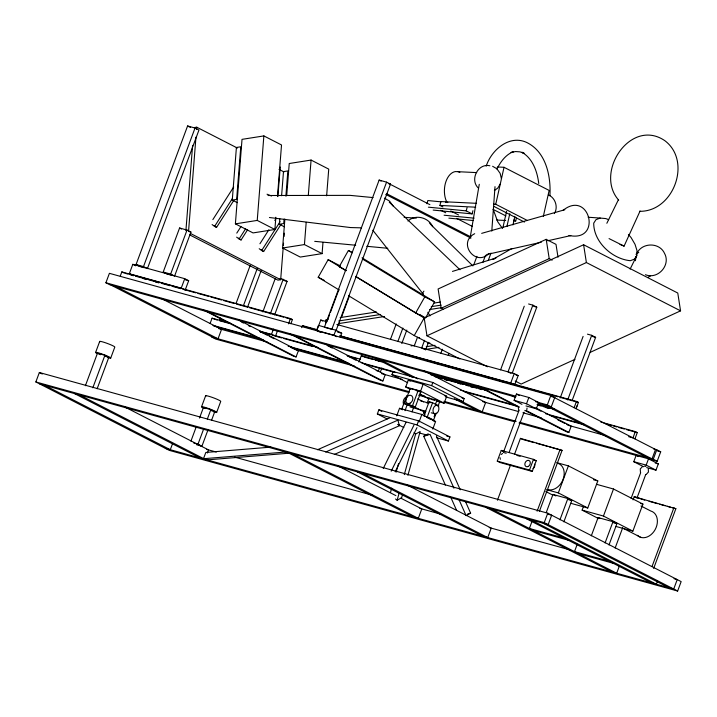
<?xml version="1.0" encoding="UTF-8"?>
<svg xmlns="http://www.w3.org/2000/svg" width="717" height="717" viewBox="0 0 717 717"><rect width="100%" height="100%" fill="white"/><g stroke="black" fill="none" stroke-linecap="round" stroke-linejoin="round"><path stroke-width="1.08" d="M422.788 295.619L422.887 292.697L423.908 291.129M630.118 269.099L636.795 255.619L636.974 250.52L635.029 244.336L631.148 237.668L628.424 234.414M495.008 186.644L491.79 231.089M549.912 195.714C551.086 176.149 545.987 151.798 526.726 142.468C509.357 134.312 491.36 150.086 486.198 166.138M185.909 230.641L192.604 145.354M188.553 231.322L195.947 137.171M196.557 129.418L196.727 127.196L193.993 127.626M232.272 200.088L236.404 147.478L240.778 146.788L236.646 199.407L232.272 200.088L237.246 202.642M275.848 217.242L274.889 229.476L253.047 232.917L235.391 223.865L242.023 139.358L263.865 135.916L281.521 144.968L277.506 196.117M274.889 229.476L257.233 220.415L263.865 135.916M277.882 196.601L280.213 167.007M284.326 226.787L279.361 224.233L279.791 218.757M281.602 195.732L283.493 171.623L287.858 170.933L285.877 196.144M284.075 219.16L283.726 223.552L279.361 224.233M322.973 242.507L322.094 253.621L300.253 257.062L282.597 248.01L284.873 219.106M286.701 195.75L289.238 163.512L311.079 160.061L328.736 169.122L326.638 195.804M189.7 234.898L277.936 280.141L280.67 279.711L283.197 247.589M283.367 245.375L283.538 243.162M284.066 236.511L284.326 233.186M322.094 253.621L304.438 244.569L306.186 222.333M308.283 195.642L311.079 160.061M325.572 323L325.832 319.809L328.027 319.468M526.789 409.703L527.058 408.018M635.405 260.692L636.042 256.722M470.083 237.981L479.27 184.314M442.9 206.935L439.96 205.429L440.821 201.576L476.563 203.323M496.926 169.149L497.419 166.971L504.024 167.294L549.15 190.435L543.298 216.534M527.129 220.37L495.743 204.273L504.024 167.294M502.958 227.45L506.561 211.372M506.901 226.554L509.787 213.702M512.969 224.887L514.887 216.31M513.489 220.863L515.72 220.979L516.374 218.085M427 203.753L427.825 200.545L441.17 201.853M472.933 210.69L472.109 213.899L466.229 210.879L467.054 207.67M390.505 492.427L391.697 488.152M396.169 472.136L398.562 463.594M395.524 498.978L397.128 500.233L399.217 492.758M404.289 474.609L415.627 434.036L420.135 431.535L407.901 475.317M402.533 494.542L401.637 497.741L397.128 500.233M35.85 381.955L39.354 372.517L547.743 513.193L681.15 581.604L677.646 591.032L169.257 450.357L35.85 381.955L544.239 522.621L677.646 591.032M515.631 397.066L109.826 284.774L105.901 282.758L109.405 273.329L550.835 395.47L554.761 397.487L551.248 406.915L538.297 403.33M120.259 276.108L121.818 271.913L290.448 318.572L292.411 319.576L290.851 323.77M95.612 352.405L99.708 341.4M85.386 385.728L97.467 353.239L104.906 355.3L108.832 357.308L97.145 388.748M129.302 273.751L132.806 264.322L184.744 278.689L188.67 280.705L185.165 290.134L181.24 288.126L129.302 273.751L133.219 275.767M136.06 264.528L187.594 125.968L195.033 128.029L198.959 130.037L147.424 268.597L143.499 266.59L136.06 264.528L139.985 266.536L144.234 267.719M92.825 387.78L104.906 355.3M143.499 266.59L195.033 128.029M110.687 358.15L114.783 347.145A8.093 0.816 20.4 0 0 106.636 343.183A8.093 0.816 20.4 0 0 99.941 341.83M163.207 272.039L179.582 228.006L187.02 230.067L190.946 232.084L174.572 276.108L170.646 274.091L163.207 272.039L167.124 274.046L172.439 275.516M170.646 274.091L187.02 230.067M181.24 288.126L184.744 278.689M210.117 323.43L212.062 318.187L230.318 323.242M172.636 443.438L170.296 449.72L44.732 385.334M222.485 321.539L219.545 320.024L220.325 317.936M236.099 303.327L250.152 265.532M201.558 406.727L205.645 395.721M190.937 441.098L196.001 427.475M199.514 418.047L203.413 407.561L210.852 409.622L214.777 411.639L211.658 420.019M243.538 305.379L257.206 268.642M247.464 307.396L261.122 270.659M208.145 429.447L201.916 446.216L197.991 444.199L203.449 429.537M207.338 419.051L210.852 409.622M216.633 412.472L220.719 401.466A8.093 0.816 20.4 0 0 212.573 397.505A8.093 0.816 20.4 0 0 205.887 396.151M203.485 458.719L286.235 451.979L289.301 453.189L206.541 459.938L203.485 458.719L205.824 452.436L270.918 447.13M207.347 453.036L208.522 449.9L124.812 406.969M262.843 311.895L275.319 278.348M270.282 313.956L283.152 279.361L279.962 278.483M274.602 314.915L287.078 281.378L283.152 279.361M274.432 335.906L271.483 334.4L273.437 329.157M275.409 336.416L277.362 331.173M288.503 323.815L290.448 318.572M301.642 327.687L302.422 325.59L317.532 329.775M203.476 310.022L293.612 356.241L296.085 356.932L298.424 350.64L239.003 320.167M320.508 332.437L316.582 330.429L318.456 325.393L335.816 330.196L341.704 333.217L340.208 337.241M317.622 328.413L320.741 320.024L326.118 321.512M324.398 327.275L379.132 180.084L386.58 182.145L390.496 184.152L335.762 331.344M326.943 321.745L329.641 314.485M330.412 312.406L338.899 289.587M386.58 182.145L331.837 329.327L325.464 327.561M336.891 336.739L333.943 335.224L335.816 330.196M338.693 324.774L339.464 322.704M341.391 317.514L349.493 295.736M358.939 362.058L361.278 355.775L383.936 362.04M379.526 367.991L378.361 371.137L376.21 370.546M390.424 339.482L396.214 323.923M380.324 372.141L381.874 367.955M289.283 333.53L380.404 380.261L382.887 380.951L385.226 374.659L324.81 343.676M397.863 341.534L402.882 328.054M401.789 343.551L406.808 330.062M387.153 418.97L377.348 413.942L378.863 409.855L418.549 420.834L449.935 436.931L448.412 441.018L436.617 437.755M407.659 382.69L391.966 374.641L393.131 371.505L395.094 372.508M414.265 345.908L417.473 337.286L419.597 337.868M410.617 389.519L405.714 387.001L408.287 380.091L423.164 384.204L446.709 396.277L444.137 403.196L438.822 401.726M424.554 340.297L421.704 347.969L424.652 349.475M396.725 415.842L399.53 408.296L421.847 414.471L435.586 421.515L432.781 429.062M401.896 408.717L406.781 395.578M404.558 403.554L410.169 388.471L418.101 390.666L420.852 392.074L415.233 407.166L407.301 404.971L404.558 403.554L412.49 405.75L415.233 407.166M425.629 349.977L428.479 342.314M404.997 410.689L407.247 404.621M412.49 405.75L418.101 390.666M412.024 411.89L413.53 407.848M444.137 403.196L420.592 391.123L423.164 384.204M440.821 353.409L442.371 349.233M473.82 264.681L476.922 256.327M448.412 441.018L417.025 424.921L418.549 420.834M432.808 382.484L464.204 398.58L463.03 401.717L431.643 385.621L432.808 382.484L361.099 362.659M419.042 422.017L421.847 414.471M424.132 411.2L423.388 413.216L425.217 414.157M427.126 403.16L428.999 398.123L436.94 400.319L439.682 401.726L438.186 405.75M436.25 405.213L438.858 405.939L432.575 402.721L429.107 401.753L423.846 415.905L427.314 416.864L433.597 420.081L436.223 413.01M448.259 355.471L449.039 353.382M482.81 262.565L485.526 255.261M427.314 416.864L432.575 402.721M488.286 260.405L491.002 253.092M435.443 404.343L436.94 400.319M434.072 416.819L435.192 413.799M500.6 369.793L524.252 306.213M528.599 303.972L532.856 305.146L508.039 371.854L510.988 373.369M512.359 372.822L536.773 307.163L532.856 305.146M519.081 386.006L510.737 383.003L514.241 373.575L336.865 324.487M514.663 385.011L518.167 375.583L514.241 373.575M521.949 404.352L514.098 400.328L516.437 394.045L528.841 397.478L538.646 402.506L536.307 408.789L525.973 405.93M497.266 461.112L501.246 450.419L533.484 459.346L536.226 460.753L532.256 471.436L500.018 462.519L497.266 461.112L529.505 470.029L532.256 471.436M503.737 451.432L519.045 410.276M541.003 411.217L526.502 403.761L528.841 397.478M509.151 452.31L524.064 412.185M497.446 500.206L510.692 464.571M514.591 454.094L520.434 438.374L562.074 450.366L539.471 511.14M551.248 406.915L547.331 404.908L550.835 395.47M529.505 470.029L533.484 459.346M560.237 397.89L583.109 336.398M567.676 399.952L591.704 335.323L587.456 334.149M571.987 400.92L595.63 337.34L591.704 335.323M574.12 407.704L576.459 401.421L340.181 336.04M532.104 521.134L529.379 528.474L564.1 538.073M537.123 511.185L560.111 449.353M576.244 407.856L577.024 405.759M576.083 408.708L578.422 402.425L576.459 401.421M524.799 410.393L566.403 431.724L568.877 432.414L571.216 426.122L535.563 407.839M546.193 512.664L552.977 494.434L567.855 498.548L571.781 500.565L563.867 521.833M544.239 522.621L547.743 513.193M568.384 465.871L597.808 480.955L587.752 507.994L558.328 492.902L568.384 465.871L556.652 462.626M559.941 519.825L567.855 498.548M598.803 518.696L582.123 510.137L583.279 507.018M577.23 544.275L574.496 551.606L609.217 561.214M591.319 535.805L598.095 517.575L612.981 521.689L616.898 523.697L608.993 544.974M613.501 489.003L642.934 504.096L632.878 531.136L603.454 516.043L613.501 489.003L596.445 484.289M600.792 422.044L635.316 431.598L632.977 437.89L628.657 436.689M634.939 438.894L637.279 432.602L635.316 431.598M643.588 466.731L633.774 461.694L636.113 455.412L638.076 456.415M605.067 542.957L612.981 521.689M631.112 498.369L640.684 472.646M615.132 548.075L622.535 528.16M633.057 499.866L634.222 496.729L675.862 508.712L653.653 568.438M655.983 470.155L646.178 465.127L648.509 458.844L658.323 463.872L655.983 470.155L646.68 467.583M636.902 498.225L645.703 474.564M656.772 449.801L660.698 451.809L657.193 461.246L653.268 459.23L656.772 449.801L653.537 448.905M619.407 565.901L616.683 573.241L491.118 508.855M652.076 566.385L673.899 507.708M657.525 581.075L656.36 584.221L530.795 519.834M620.008 244.452L624.086 246.119L640.075 211.031M606.842 223.274L618.502 199.541M383.237 468.488L406.01 422.385M391.204 471.168L413.978 425.064M395.184 471.741L416.971 427.637M339.114 289.973L318.196 277.273L328.144 259.679L340.046 265.774M345.961 270.676L339.284 266.616L348.408 250.493L352.334 252.509M415.672 312.988L424.796 296.865L434.61 301.893L425.486 318.016L415.672 312.988L355.515 276.475M348.623 295.745L414.229 335.565L424.186 317.972L583.602 244.748L677.771 293.038L680.558 310.846L590.19 352.361M497.894 167.258C501.362 160.617 506.39 154.37 513.551 151.574L511.866 152.201M500.511 183.651L497.759 188.096L494.372 190.525M554.34 213.594C558.409 207.347 555.397 197.74 548.415 194.952M636.364 254.741C640.523 242.427 659.237 241.647 664.507 253.334C671.085 265.147 657.767 279.818 645.434 274.71M212.85 219.608L233.679 187.012M212.115 224.564L214.589 226.393L232.442 198.457M214.589 226.393L216.552 227.406L233.814 200.393M236.771 233.115L240.939 226.599M236.637 237.139L239.111 238.967L245.653 228.723M239.111 238.967L241.073 239.98L247.616 229.727M259.93 243.753L268.857 229.79M274.817 220.469L276 218.604M259.195 248.709L261.669 250.538L280.123 221.67M261.669 250.538L263.632 251.542L280.894 224.538M636.795 255.619L634.5 259.124L630.333 260.701C612.175 259.034 593.586 241.916 593.712 223.148L596.006 219.644L600.174 218.067L605.829 218.577L608.643 219.671M407.955 221.024C415.448 213.971 428.739 217.484 432.665 226.715M474.699 233.688C457.034 242.516 475.443 267.28 488.94 253.585M563.006 210.395C589.535 188.965 602.737 242.579 568.922 235.472M501.156 454.497L502.536 453.511M642.531 466.525L640.254 468.963L640.469 472.467M646.151 474.511L648.428 472.073L648.302 468.73M636.033 254.248L638.757 252.348M647.693 277.524L650.57 275.812M511.786 248.566L492.758 259.402L495.402 258.398M445.374 485.059L423.738 436.277L428.246 433.785M465.665 501.972L470.621 513.157L466.113 515.648L458.898 499.391M558.023 257.233L556.007 244.372L546.193 239.335L438.114 288.978L441.134 308.274L443.097 309.287M441.134 308.274L549.213 258.631L552.162 260.146M355.722 276.412L424.186 317.972L426.974 335.78L586.389 262.556L680.558 310.846M574.962 359.351L521.142 384.07L515.191 381.023M317.55 449.738L389.752 417.868M325.706 452.015L397.908 420.135L399.414 425.719L334.328 454.453M452.472 271.402L495.931 258.048M423.738 436.277L430.057 434.35L453.942 488.214M467.466 514.116L470.621 513.157M481.672 233.357L564.835 209.731M486.682 254.535L541.299 242.229M547.86 240.751L570.804 235.588M511.024 152.506L515.487 151.547L519.95 151.852L524.279 153.402L521.868 152.228C532.848 158.52 537.284 171.623 538.763 183.516M235.391 223.865L257.233 220.415M282.597 248.01L304.438 244.569M340.136 317.595L376.461 311.976M433.704 303.121L440.31 302.099M338.782 320.956L380.61 314.485M431.249 306.652L441.152 305.119M338.299 323.645L384.536 316.493M429.662 309.52L441.771 307.647M411.101 345.899L414.408 345.388M427.619 343.344L429.815 343.004M426.257 346.705L435.067 345.343M425.781 349.403L438.983 347.36M268.006 195.508L350.075 195.365L373.1 197.587M503.352 452.454L506.157 453.234M361.493 227.845L350.541 227.558L269.431 217.52M476.68 172.609L455.42 171.569A18.543 11.472 -87.2 0 0 445.382 183.355A18.543 11.472 -87.2 0 0 447.067 202.579M493.538 204.166L495.743 204.273M439.96 205.429L475.703 207.186M496.738 220.047L505.673 220.486M404.119 217.341L416.29 218.138M588.146 217.233L600.174 218.067M314.718 241.351L355.686 245.241M366.763 246.29L387.798 248.288M445.624 202.284L447.847 202.499M428.399 207.177L466.229 210.879M433.176 210.081L472.109 213.899M444.092 215.225L474.134 218.165M448.869 218.129L473.345 220.531M639.582 211.3C673.469 211.936 692.264 161.352 664.838 140.684C630.754 117.373 594.017 172.474 618.69 200.133M489.872 165.761C477.889 162.956 469.51 179.886 478.382 188.105M267.038 194.208L271.546 196.001M644.368 466.149L645.865 466.426M388.372 183.57L390.496 184.152M533.591 306.276L536.773 307.163M592.448 336.461L595.63 337.34M188.813 231.492L190.946 232.084M283.887 280.49L287.078 281.378M185.488 279.827L188.67 280.705M516.016 374.991L518.167 375.583M124.848 273.213L128.074 274.109M130.225 274.701L133.443 275.597M135.594 276.188L146.331 279.164M148.482 279.755L159.219 282.722M161.37 283.323L169.965 285.698M172.116 286.289L180.702 288.673M185.004 289.856L195.741 292.832M197.892 293.423L208.629 296.399M210.78 296.99L221.517 299.966M223.668 300.557L234.405 303.533M236.556 304.125L247.302 307.1M249.444 307.692L283.815 317.201M285.966 317.801L292.411 319.576M337.617 332.088L341.704 333.217M142.764 278.402L145.945 279.28M155.481 281.924L158.663 282.803M339.804 335.708L510.737 383.003M305.469 326.898L311.94 328.691M314.1 329.282L317.335 330.178M342.143 337.044L345.388 337.94M347.539 338.541L350.774 339.437M352.934 340.037L358.33 341.525M360.49 342.126L371.281 345.11M373.432 345.702L384.222 348.686M386.382 349.287L397.173 352.271M399.324 352.872L410.115 355.856M412.275 356.448L423.066 359.441M425.217 360.033L433.848 362.426M438.168 363.618L446.799 366.002M451.11 367.203L459.74 369.587M464.06 370.779L467.296 371.675M469.456 372.275L480.238 375.26M482.398 375.86L493.188 378.845M495.348 379.436L506.13 382.421M508.29 383.021L511.526 383.918M521.241 386.606L532.023 389.591M534.183 390.182L544.974 393.167M547.134 393.767L557.916 396.752M560.076 397.352L570.866 400.337M573.026 400.928L578.422 402.425M346.956 338.612L350.183 339.5M359.853 342.179L363.08 343.076M372.759 345.746L375.986 346.643M385.656 349.322L388.883 350.21M435.111 362.999L438.338 363.895M448.008 366.575L451.235 367.462M460.906 370.142L464.132 371.03M473.812 373.709L477.038 374.606M486.709 377.276L489.935 378.173M499.606 380.852L502.832 381.74M316.582 330.429L333.943 335.224M551.516 396.591L554.761 397.487M105.901 282.758L516.025 396.241M535.456 401.619L547.331 404.908M382.537 361.422L376.093 359.638L379.033 361.153M430.917 374.812L487.892 390.577M537.338 404.263L553.47 408.717M434.645 376.075L487.506 390.702M537.141 404.433L554.402 409.21M364.326 357.075L372.957 359.468M375.108 360.059L381.587 361.852M434.448 376.479L443.079 378.872M445.239 379.463L456.021 382.457M458.181 383.048L463.576 384.545M465.736 385.137L468.972 386.033M471.132 386.633L476.527 388.121M478.678 388.722L481.923 389.618M538.019 405.141L541.254 406.037M543.414 406.638L549.885 408.421M605.99 423.944L611.386 425.441M613.537 426.041L616.772 426.938M618.932 427.529L624.328 429.026M626.488 429.617L637.279 432.602M444.513 379.499L447.74 380.395M457.41 383.066L460.637 383.962M470.316 386.642L473.543 387.53M545.565 407.462L548.792 408.349M514.098 400.328L526.502 403.761M219.545 320.024L229.082 322.668M259.823 331.173L271.483 334.4M260.396 331.568L318.402 347.611M347.395 355.641L360.293 359.208M217.242 320.087L212.062 318.187M219.393 320.678L227.988 323.062M260.208 331.971L268.803 334.355M275.247 336.139L281.691 337.922M283.842 338.514L312.845 346.535M348.283 356.349L356.878 358.724M460.359 390.12L516.455 405.643M545.583 413.709L584.427 424.455M364.137 363.967L393.274 372.024M464.473 391.724L518.418 406.656M550.781 415.609L584.23 424.858M391.966 374.641L431.643 385.621M212.949 325.366L260.208 338.442M288.135 346.177L346.132 362.219M213.836 326.074L263.238 339.75M291.165 347.476L349.17 363.528M218.577 328.547L267.154 341.991M295.951 349.959L354.574 366.181M381.561 373.647L402.067 379.32M482.684 401.628L518.624 411.576M522.944 412.768L541.29 417.841M568.276 425.306L606.053 435.766M657.462 450.912L660.698 451.809M462.053 397.98L464.204 398.58M444.585 395.685L446.709 396.277M445.875 396.976L463.03 401.717M405.714 387.001L420.592 391.123M416.882 390.971L420.852 392.074M409.353 391.733L211.838 337.089L215.763 339.096L408.959 392.558M420.144 394.726L424.464 395.918M443.886 401.296L516.204 421.3M519.44 422.196L653.268 459.23M418.674 395.246L428.381 397.926M444.576 402.407L514.725 421.82M519.045 423.012L657.193 461.246M431.751 399.53L434.726 400.355M436.707 400.911L439.682 401.726M655.221 463.012L658.323 463.872M420.458 400.803L428.963 403.151M435.336 404.917L437.469 405.508A4.383 2.832 -74.5 0 1 437.397 412.768A4.383 2.832 -74.5 0 1 432.978 410.5A4.383 2.832 -74.5 0 1 437.469 405.508M633.774 461.694L646.178 465.127M409.981 406.915L425.925 411.325M431.24 412.795L434.421 413.682M523.473 439.682L534.192 442.649M536.334 443.24L547.062 446.207M549.204 446.799L562.074 450.366M430.989 419.364L433.597 420.081M433.462 420.924L435.586 421.515M377.348 413.942L417.025 424.921M446.718 436.044L449.935 436.931M516.885 455.403L520.112 456.29M534.075 460.162L536.226 460.753M593.542 479.781L597.808 480.955M419.463 433.005L426.965 435.085M644.762 500.108L634.222 496.729M649.055 501.291L657.632 503.666M659.774 504.257L665.143 505.745M667.285 506.336L670.503 507.224M672.645 507.824L675.862 508.712M640.801 503.504L642.934 504.096M105.641 356.43L108.832 357.308M546.596 489.657L558.328 492.902M568.59 499.677L571.781 500.565M570.696 503.271L587.752 507.994M582.123 510.137L603.454 516.043M211.587 410.751L214.777 411.639M613.716 522.818L616.898 523.697M615.813 526.412L632.878 531.136M547.698 514.107L551.669 515.2L548.155 524.638L39.776 383.962M533.305 530.481L568.016 540.089M193.733 443.025L197.991 444.199M196.601 444.746L201.916 446.216M206.541 449.344L216.337 452.06M234.683 457.132L372.84 495.366M419.812 508.362L440.847 514.179M489.245 527.578L570.365 550.02M673.989 578.691L677.224 579.587L673.72 589.024L165.331 448.349M578.422 553.623L613.143 563.23M609.056 238.6L624.086 246.119M494.031 206.46L524.441 222.055M493.162 209.409L505.915 215.942M513.757 219.967L515.72 220.979M450.751 210.959L458.593 214.983M389.259 183.812L429.868 204.641M440.767 210.224L445.714 212.761M456.612 218.353L472.458 226.473M379.132 180.084L381.094 181.087M386.741 193.751L470.935 236.924M385.746 194.415L470.926 238.089M196.727 127.196L237.381 148.043M279.021 169.4L283.977 171.937M187.594 125.968L190.534 127.474M339.284 266.616L341.247 267.629M553.515 397.146L655.535 449.46L652.031 458.889L550.011 406.575M318.196 277.273L324.138 280.32M426.974 335.78L487.443 366.79M414.229 335.565L459.83 358.948M545.054 405.204L647.066 457.518M516.437 394.045L519.377 395.551M511.795 395.65L514.761 397.173M557.844 419.848L564.781 423.406M566.762 424.419L568.742 425.441M179.582 228.006L181.544 229.019M190.444 233.446L280.67 279.711M478.75 386.194L519.359 407.014M526.287 410.572L568.877 432.414M477.262 386.015L518.857 407.346M424.249 370.958L485.66 402.452L482.156 411.881L459.373 400.203M320.741 320.024L322.704 321.037M380.135 359.567L417.778 378.872M375.179 358.195L412.813 377.5M454.417 398.831L477.19 410.509M302.422 325.59L304.384 326.602M361.278 355.775L363.241 356.779M408.287 380.091L410.249 381.094M520.434 438.374L522.397 439.387M640.98 505.987L650.794 511.015A14.161 10.71 -62.9 0 1 655.141 529.621A14.161 10.71 -62.9 0 1 637.359 535.312M327.275 345.531L332.231 348.068M347.091 355.686L355.999 360.257M428.999 398.123L430.827 399.064M419.445 394.045L429.259 399.073M429.107 401.753L430.899 402.676M293.746 335.233L382.887 380.951M417.679 398.876L423.568 401.887M501.246 450.419L503.074 451.36M407.776 403.528L409.739 404.531M412.678 406.037L425.432 412.58M132.806 264.322L135.746 265.828M241.468 322.023L243.448 323.035M248.405 325.581L250.385 326.593M260.289 331.675L267.226 335.224M269.207 336.246L274.154 338.782M290.994 347.413L294.956 349.448M426.534 417.285L430.119 419.122M399.53 408.296L402.479 409.801M205.958 310.712L296.085 356.932M622.329 527.864L640.971 537.427M121.818 271.913L123.772 272.917M552.977 494.434L555.917 495.94M598.095 517.575L600.057 518.579M545.825 491.53L552.69 495.053M378.863 409.855L381.811 411.361M161.128 298.389L221.553 329.372L218.04 338.8L116.029 286.486M397.944 424.509L403.832 427.52M111.063 285.115L213.083 337.429M543.199 523.267L668.755 587.644M525.839 518.463L651.403 582.84M486.162 507.484L611.718 571.861M407.525 485.203L491.235 528.124L487.721 537.553L362.166 473.166M357.2 471.795L482.765 536.182M337.089 465.476L395.883 495.626M400.866 498.181L421.793 508.909L418.289 518.337L292.724 453.96M97.467 353.239L100.407 354.745M203.413 407.561L205.376 408.573M287.768 452.579L413.324 516.966M39.354 372.517L42.303 374.032M79.453 394.942L205.017 459.328M74.496 393.57L200.052 457.957M492.624 166.281L496.056 168.289M384.411 198.116L389.573 201.136L393.095 205.994M362.04 257.842L434.61 301.893M348.408 250.493L352.226 252.814M362.73 259.187L424.796 296.865M419.759 314.539L424.527 317.443M328.144 259.679L346.212 270.641M261.158 249.713L263.632 251.542M238.6 238.143L241.073 239.98M214.078 225.568L216.552 227.406M414.023 432.772L415.627 434.036M472.879 265.899L430.523 224.304A15.505 10.02 -41.5 0 0 429.349 222.718M389.295 202.212L459.991 269.744M398.052 424.365L399.414 425.719M502.536 228.463L497.786 221.876L493.233 209.436M372.786 230.211L423.29 294.212M496.917 168.8L500.134 173.353L501.344 178.47M427.861 312.307L429.949 315.883M518.83 410.097L518.346 408.269M436.366 435.918L460.251 489.783M450.778 497.248L456.639 510.468M499.991 457.625L500.385 459.292M583.602 244.748L586.389 262.556M546.193 239.335L549.213 258.631M458.127 171.695A18.543 11.472 -87.2 0 1 459.857 172.34M203.144 407.955A8.093 0.816 20.4 0 1 204.381 407.184A8.093 0.816 20.4 0 1 215.046 411.244A8.093 0.816 20.4 0 1 213.8 412.015M97.198 353.624A8.093 0.816 20.4 0 1 98.444 352.863A8.093 0.816 20.4 0 1 109.101 356.923A8.093 0.816 20.4 0 1 107.855 357.684M534.667 464.132A3.37 2.554 -62.9 0 1 533.018 468.577M557.602 463.236A14.161 10.71 -62.9 0 1 563.105 479.314A14.161 10.71 -62.9 0 1 547.779 489.639M403.805 404.63A4.383 2.832 -74.5 0 1 403.635 400.05A4.383 2.832 -74.5 0 1 406.611 397.084M528.16 466.471A3.37 2.554 -62.9 0 0 529.603 460.914A3.37 2.554 -62.9 0 0 524.969 463.29A3.37 2.554 -62.9 0 0 528.16 466.471M410.052 403.223A4.383 3.316 -62.9 0 0 411.934 395.999A4.383 3.316 -62.9 0 0 405.903 399.082A4.383 3.316 -62.9 0 0 410.052 403.223"/></g></svg>
